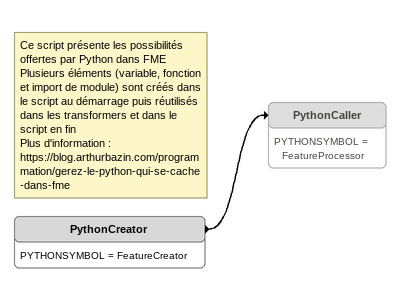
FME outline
Note: Ce script présente les possibilités offertes par Python dans FME / Plusieurs éléments (variable, fonction et import de module) sont créés dans le script au démarrage puis réutilisés dans les transformers et dans le script en fin / Plus d'information : https://blog.arthurbazin.com/programmation/gerez-le-python-qui-se-cache-dans-fme
PythonCreator
    PYTHONSYMBOL = FeatureCreator
    -> PythonCaller
PythonCaller [off]
    PYTHONSYMBOL = FeatureProcessor
